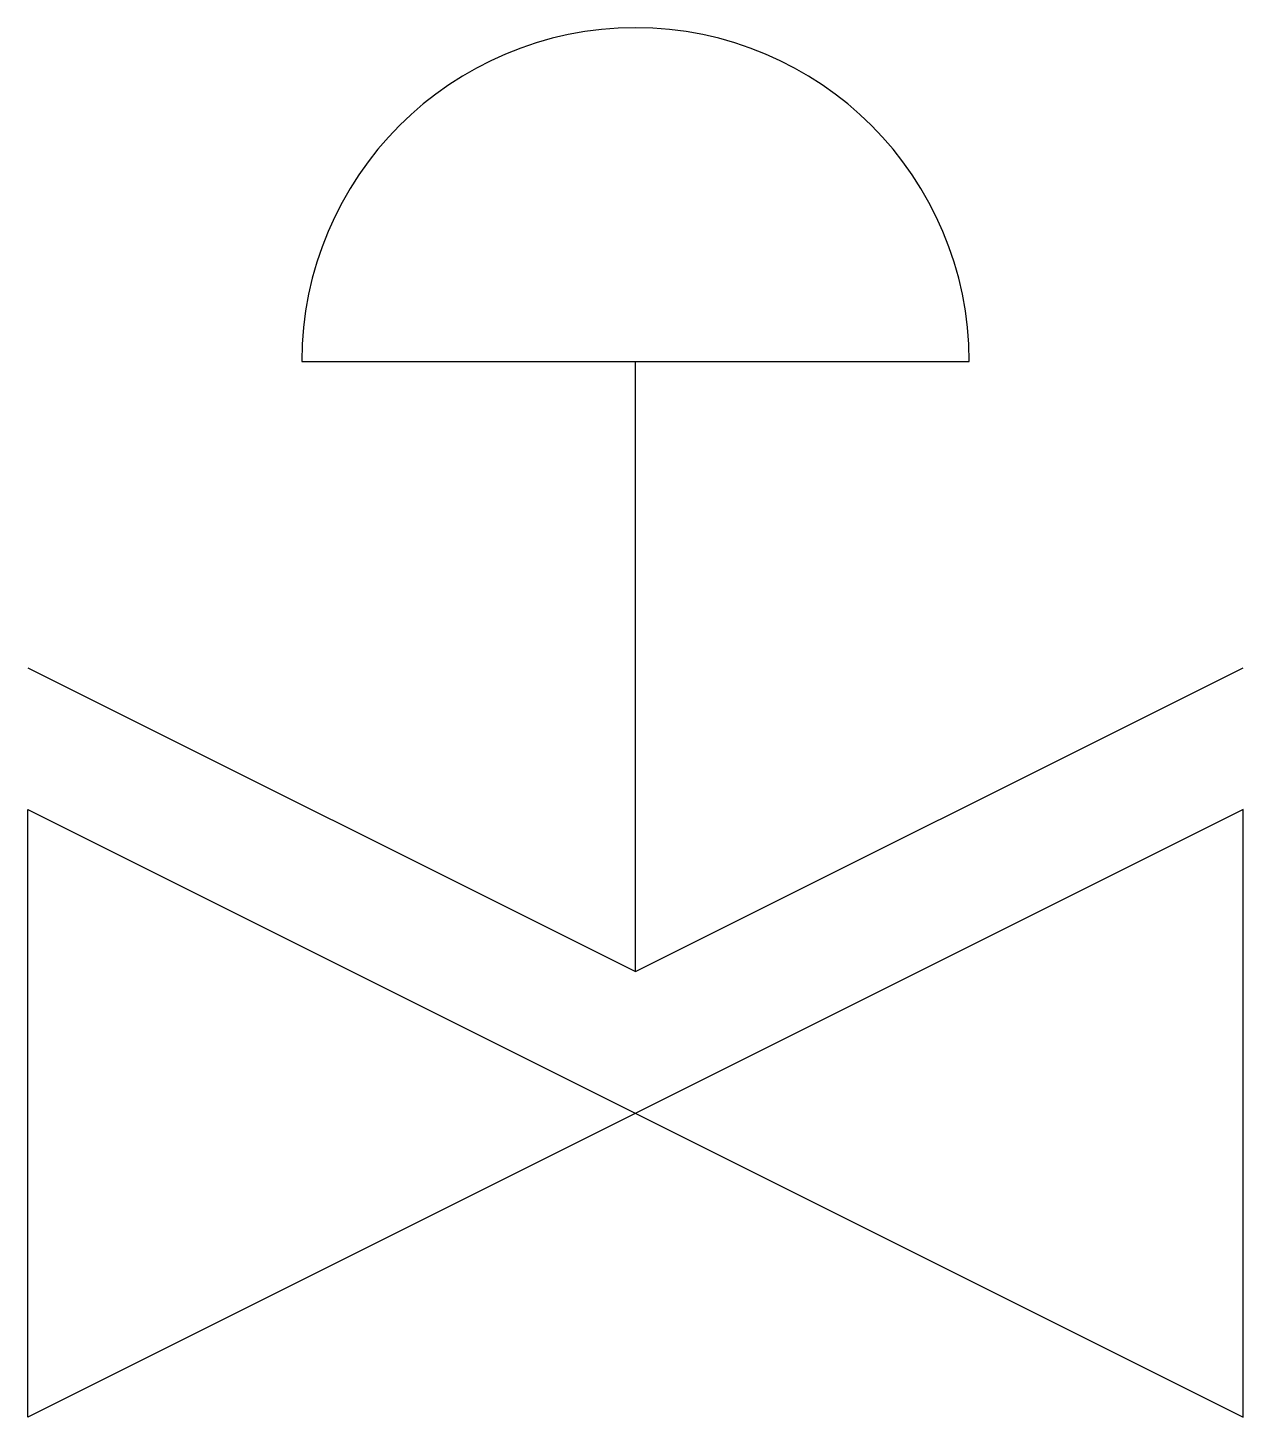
# Model space of a CAD drawing. Header units: millimetres. Extents: x -150 to 150, y -75 to 268.
import ezdxf

# ---------------------------------------------------------------- set-up
doc = ezdxf.new("R2010")
doc.units = ezdxf.units.MM

msp = doc.modelspace()

# ---------------------------------------------------------------- linework, layer by layer
at = {"color": 0, "linetype": 'ByBlock', "lineweight": -2}
for p, q in [((-82.37, 185.58), (82.37, 185.58)), ((0, 35), (0, 185.58))]:
    msp.add_line(p, q, dxfattribs=at)
msp.add_lwpolyline([(-150, 110), (0, 35), (150, 110)], dxfattribs=at)
msp.add_lwpolyline([(-150, -75), (-150, 75), (150, -75), (150, 75)], close=True, dxfattribs=at)
msp.add_arc((0, 185.58), 82.37, 0, 180, dxfattribs=at)

doc.saveas('drawing.dxf')
